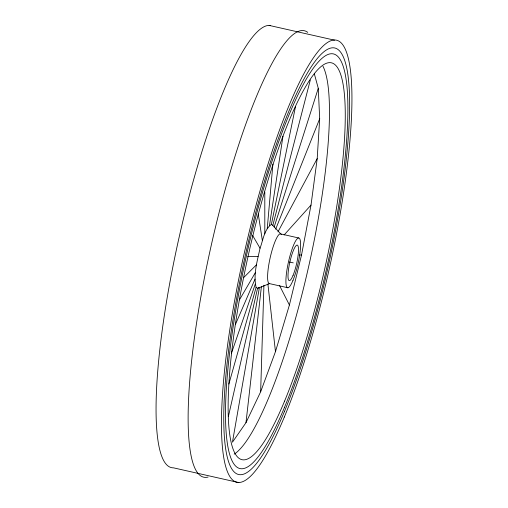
<?xml version="1.0" encoding="UTF-8"?>
<svg xmlns="http://www.w3.org/2000/svg" width="508" height="508" viewBox="0 0 508 508"><rect width="100%" height="100%" fill="white"/><g stroke="black" fill="none" stroke-linecap="round" stroke-linejoin="round"><path stroke-width="0.76" d="M228.365 416.585L257.543 288.379L259.448 287.242L232.448 442.195L245.98 422.675L260.648 391.795L263.925 285.204M228.873 384.048L256.115 287.325C253.13 274.371 257.34 260.921 260.039 248.234C263.081 240.233 264.109 229.718 271.386 224.352L295.554 106.382M260.648 391.795L275.463 351.663L289.408 305.003L301.53 255.003L311.01 205.073L317.202 158.61L319.678 118.777L318.275 88.297L314.331 73.819M267.24 228.721L272.904 164.109M245.98 422.675L261.423 286.372M269.488 225.482L282.956 136.265M281.426 234.645L272.815 225.4L310.318 79.959M274.155 227.051L318.275 88.297M231.47 353.155L255.251 284.169M275.673 229.197L319.678 118.777M235.572 324.148L255.022 279.114M277.984 231.845L317.202 158.61M239.433 299.904L255.429 272.51M284.086 235.007L311.01 205.073M243.567 277.705L256.457 264.801M287.865 287.763L269.551 283.623L257.543 288.379L256.115 287.325M299.174 255.099L301.53 255.003M247.714 256.648L258.032 256.521M269.119 25.4L334.537 40.17M298.628 237.966L280.314 233.826A25.502 4.858 -77.3 0 0 269.926 258.851A25.502 4.858 -77.3 0 0 269.551 283.623M289.401 261.995L293.249 262.865M238.881 482.6L173.463 467.83A226.574 43.186 -77.3 0 1 177.603 244.126A226.574 43.186 -77.3 0 1 270.542 25.483M271.386 224.352L272.815 225.4M252.565 235.369L260.039 248.234M279.502 285.445L289.408 305.003M258.267 214.014L262.35 240.494M267.9 284.029L275.463 351.663M264.801 191.992L264.808 233.839M208.102 477.044A228.816 43.612 -77.3 0 1 211.03 246.31A228.816 43.612 -77.3 0 1 307.753 32.366M322.961 66.237A203.416 38.773 -77.3 0 1 308.019 269.348A203.416 38.773 -77.3 0 1 234.188 454.171M284.575 401.117A203.416 38.773 -77.3 0 0 338.512 69.298A203.416 38.773 -77.3 0 0 237.026 313.747A203.416 38.773 -77.3 0 0 284.575 401.117M293.059 275.374A18.218 3.473 -77.3 0 0 297.885 245.662A18.218 3.473 -77.3 0 0 288.798 267.551A18.218 3.473 -77.3 0 0 293.059 275.374M292.983 280.378A25.502 4.858 -77.3 0 0 299.745 238.779A25.502 4.858 -77.3 0 0 287.02 269.424A25.502 4.858 -77.3 0 0 292.983 280.378M284.48 407.372A212.522 40.507 -77.3 0 0 340.836 60.693A212.522 40.507 -77.3 0 0 234.804 316.09A212.522 40.507 -77.3 0 0 284.48 407.372M284.416 411.543A218.599 41.662 -77.3 0 0 342.379 54.959A218.599 41.662 -77.3 0 0 233.318 317.652A218.599 41.662 -77.3 0 0 284.416 411.543M284.334 417.03A226.574 43.186 -77.3 0 0 344.411 47.422A226.574 43.186 -77.3 0 0 231.369 319.71A226.574 43.186 -77.3 0 0 284.334 417.03"/></g></svg>
